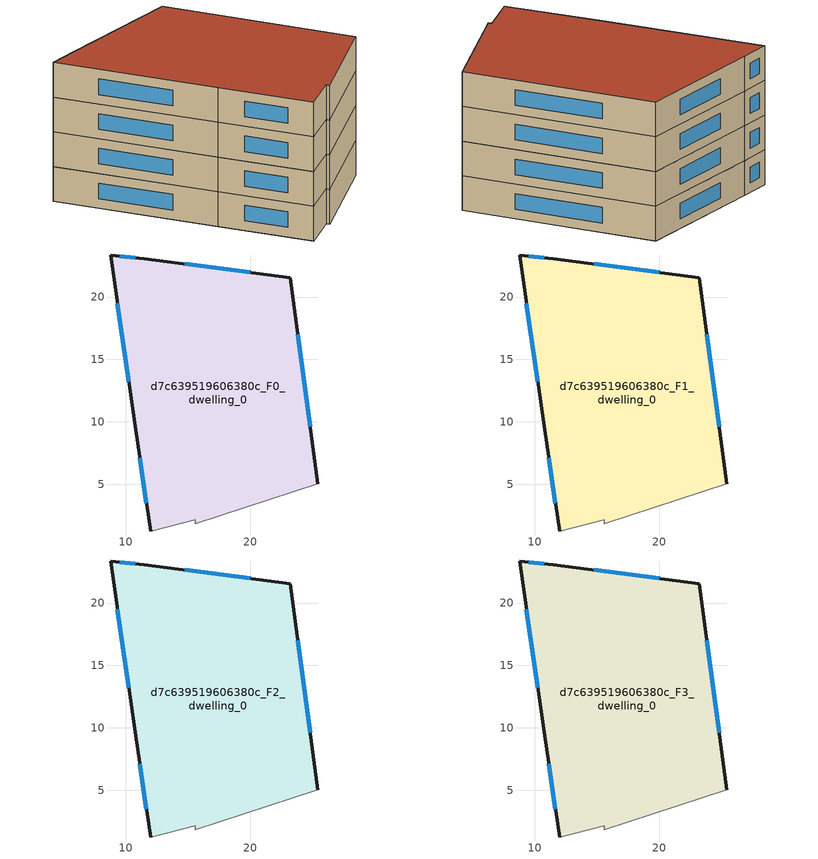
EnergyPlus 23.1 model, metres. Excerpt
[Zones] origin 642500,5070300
d7c639519606380c_F0_dwelling_0
 floor ground (EU_floor_Construction): 25.41,5.05 23.21,21.56 11.51,23.07 8.8,23.37 10.8,9.36 12,1.25 15.6,2.15 15.6,1.85 z0
 wall outside (EU_wall_Construction): 12,1.25 10.8,9.36 8.8,23.37 11.51,23.07 23.21,21.56 25.41,5.05 z0:3
 wall adiabatic (EU_wall_Construction): 25.41,5.05 15.6,1.85 15.6,2.15 12,1.25 z0:3
 window (EU_Window_Construction): 11.67,3.48 11.13,7.13 / 10.25,13.21 9.35,19.51 / 9.55,23.29 10.76,23.15 / 14.73,22.65 19.99,21.98 / 23.82,17.02 24.81,9.6 z0.83:2.17
d7c639519606380c_F1_dwelling_0
 floor to d7c639519606380c_F0_dwelling_0 (EU_floor_Construction): 25.41,5.05 23.21,21.56 11.51,23.07 8.8,23.37 10.8,9.36 12,1.25 15.6,2.15 15.6,1.85 z3
 wall outside (EU_wall_Construction): 12,1.25 10.8,9.36 8.8,23.37 11.51,23.07 23.21,21.56 25.41,5.05 z3:6
 wall adiabatic (EU_wall_Construction): 25.41,5.05 15.6,1.85 15.6,2.15 12,1.25 z3:6
 window (EU_Window_Construction): 11.67,3.48 11.13,7.13 / 10.25,13.21 9.35,19.51 / 9.55,23.29 10.76,23.15 / 14.73,22.65 19.99,21.98 / 23.82,17.02 24.81,9.6 z3.83:5.17
d7c639519606380c_F2_dwelling_0
 floor to d7c639519606380c_F1_dwelling_0 (EU_floor_Construction): 25.41,5.05 23.21,21.56 11.51,23.07 8.8,23.37 10.8,9.36 12,1.25 15.6,2.15 15.6,1.85 z6
 wall outside (EU_wall_Construction): 12,1.25 10.8,9.36 8.8,23.37 11.51,23.07 23.21,21.56 25.41,5.05 z6:9
 wall adiabatic (EU_wall_Construction): 25.41,5.05 15.6,1.85 15.6,2.15 12,1.25 z6:9
 window (EU_Window_Construction): 11.67,3.48 11.13,7.13 / 10.25,13.21 9.35,19.51 / 9.55,23.29 10.76,23.15 / 14.73,22.65 19.99,21.98 / 23.82,17.02 24.81,9.6 z6.83:8.17
d7c639519606380c_F3_dwelling_0
 floor to d7c639519606380c_F2_dwelling_0 (EU_floor_Construction): 25.41,5.05 23.21,21.56 11.51,23.07 8.8,23.37 10.8,9.36 12,1.25 15.6,2.15 15.6,1.85 z9
 wall outside (EU_wall_Construction): 12,1.25 10.8,9.36 8.8,23.37 11.51,23.07 23.21,21.56 25.41,5.05 z9:12
 wall adiabatic (EU_wall_Construction): 25.41,5.05 15.6,1.85 15.6,2.15 12,1.25 z9:12
 window (EU_Window_Construction): 11.67,3.48 11.13,7.13 / 10.25,13.21 9.35,19.51 / 9.55,23.29 10.76,23.15 / 14.73,22.65 19.99,21.98 / 23.82,17.02 24.81,9.6 z9.83:11.17
 roof outside (EU_roof_Construction): 23.21,21.56 25.41,5.05 15.6,1.85 15.6,2.15 12,1.25 10.8,9.36 8.8,23.37 11.51,23.07 z12
[Building]
EU S2 Campaign: North Axis=0; Terrain=City; Solar Distribution=FullExterior
[Site:Location]
Lyon-Bron: Latitude=45.75; Longitude=5; Time Zone=1; Elevation=198
[SizingPeriod:WeatherFileDays]
AnnualSizingPeriod: Begin Month=1; Begin Day of Month=1; End Month=12; End Day of Month=31; Day of Week for Start Day=Monday; Use Weather File Daylight Saving Period=No; Use Weather File Rain and Snow Indicators=No
[MATERIAL]
EU_InternalMass_Material: Roughness=MediumRough; Thickness=0.1; Conductivity=1; Density=1800; Specific Heat=900; Thermal Absorptance=0.9; Solar Absorptance=0.7; Visible Absorptance=0.7
[MATERIAL:NOMASS] Roughness=MediumRough; Thermal Absorptance=0.9; Solar Absorptance=0.7; Visible Absorptance=0.7
Name | Thermal Resistance
EU_wall_NoMass | 0.87146
EU_roof_NoMass | 0.842276
EU_floor_NoMass | 0.496999
[WINDOWMATERIAL:SIMPLEGLAZINGSYSTEM]
EU_Window_SimpleGlazing: UFactor=2.2525; Solar Heat Gain Coefficient=0.76; Visible Transmittance=0.76
[CONSTRUCTION]
EU_wall_Construction: EU_wall_NoMass
EU_roof_Construction: EU_roof_NoMass
EU_floor_Construction: EU_floor_NoMass
EU_InternalMass_Construction: EU_InternalMass_Material
EU_Window_Construction: EU_Window_SimpleGlazing
[ZONE] Type=1; Multiplier=1; Ceiling Height=autocalculate; Floor Area=autocalculate; Part of Total Floor Area=Yes
Name | Volume
d7c639519606380c_F0_dwelling_0 | 822.623
d7c639519606380c_F1_dwelling_0; d7c639519606380c_F2_dwelling_0 | 822.624
d7c639519606380c_F3_dwelling_0 | 2467.87
[INTERNALMASS] Construction=EU_InternalMass_Construction; Surface Area=274.208
Name | Zone or ZoneList
d7c639519606380c_F0_dwelling_0_EU_InternalMass | d7c639519606380c_F0_dwelling_0
d7c639519606380c_F1_dwelling_0_EU_InternalMass | d7c639519606380c_F1_dwelling_0
d7c639519606380c_F2_dwelling_0_EU_InternalMass | d7c639519606380c_F2_dwelling_0
d7c639519606380c_F3_dwelling_0_EU_InternalMass | d7c639519606380c_F3_dwelling_0
[OTHEREQUIPMENT] Fuel Type=Electricity; Design Level Calculation Method=Watts/Area; Power per Zone Floor Area=1; Fraction Latent=0; Fraction Radiant=0; Fraction Lost=0; Carbon Dioxide Generation Rate=0; EndUse Subcategory=EU_Step8_InternalGains
Name | Zone or ZoneList or Space or SpaceList | Schedule
EU_Step8_InternalGain_d7c639519606380c_F0_dwelling_0_f000 | d7c639519606380c_F0_dwelling_0 | EU_Step8_GainSchedule_d7c639519606380c_F0_dwelling_0_f000
EU_Step8_InternalGain_d7c639519606380c_F1_dwelling_0_f000 | d7c639519606380c_F1_dwelling_0 | EU_Step8_GainSchedule_d7c639519606380c_F1_dwelling_0_f000
EU_Step8_InternalGain_d7c639519606380c_F2_dwelling_0_f000 | d7c639519606380c_F2_dwelling_0 | EU_Step8_GainSchedule_d7c639519606380c_F2_dwelling_0_f000
EU_Step8_InternalGain_d7c639519606380c_F3_dwelling_0_f000 | d7c639519606380c_F3_dwelling_0 | EU_Step8_GainSchedule_d7c639519606380c_F3_dwelling_0_f000
[ZONEVENTILATION:DESIGNFLOWRATE] Schedule=EU_AlwaysOn; Design Flow Rate Calculation Method=AirChanges/Hour; Air Changes per Hour=0.425; Ventilation Type=Natural; Fan Pressure Rise=0; Fan Total Efficiency=1; Constant Term Coefficient=1; Temperature Term Coefficient=0; Velocity Term Coefficient=0; Velocity Squared Term Coefficient=0; Minimum Indoor Temperature=-100; Maximum Indoor Temperature=100; Delta Temperature=-100; Minimum Outdoor Temperature=-100; Maximum Outdoor Temperature=100; Maximum Wind Speed=40
Name | Zone or ZoneList or Space or SpaceList
EU_ConstantAir_d7c639519606380c_F0_dwelling_0 | d7c639519606380c_F0_dwelling_0
EU_ConstantAir_d7c639519606380c_F1_dwelling_0 | d7c639519606380c_F1_dwelling_0
EU_ConstantAir_d7c639519606380c_F2_dwelling_0 | d7c639519606380c_F2_dwelling_0
EU_ConstantAir_d7c639519606380c_F3_dwelling_0 | d7c639519606380c_F3_dwelling_0
[HVACTEMPLATE:THERMOSTAT] Constant Heating Setpoint=20; Constant Cooling Setpoint=50
EU_HeatOnly_d7c639519606380c_F0_dwelling_0; EU_HeatOnly_d7c639519606380c_F1_dwelling_0; EU_HeatOnly_d7c639519606380c_F2_dwelling_0; EU_HeatOnly_d7c639519606380c_F3_dwelling_0
[HVACTEMPLATE:ZONE:IDEALLOADSAIRSYSTEM] System Availability Schedule=EU_AlwaysOn; Maximum Heating Supply Air Temperature=50; Minimum Cooling Supply Air Temperature=13; Maximum Heating Supply Air Humidity Ratio=0.0156; Minimum Cooling Supply Air Humidity Ratio=0.0077; Heating Limit=NoLimit; Cooling Limit=NoLimit; Heating Availability Schedule=EU_AlwaysOn; Cooling Availability Schedule=EU_CoolingOff; Dehumidification Control Type=ConstantSensibleHeatRatio; Cooling Sensible Heat Ratio=0.7; Dehumidification Setpoint=60; Humidification Control Type=None; Humidification Setpoint=30; Outdoor Air Method=None; Outdoor Air Flow Rate per Person=0.00944; Outdoor Air Flow Rate per Zone Floor Area=0; Outdoor Air Flow Rate per Zone=0; Demand Controlled Ventilation Type=None; Outdoor Air Economizer Type=NoEconomizer; Heat Recovery Type=None; Sensible Heat Recovery Effectiveness=0.7; Latent Heat Recovery Effectiveness=0.65
Name | Template Thermostat
d7c639519606380c_F0_dwelling_0 | EU_HeatOnly_d7c639519606380c_F0_dwelling_0
d7c639519606380c_F1_dwelling_0 | EU_HeatOnly_d7c639519606380c_F1_dwelling_0
d7c639519606380c_F2_dwelling_0 | EU_HeatOnly_d7c639519606380c_F2_dwelling_0
d7c639519606380c_F3_dwelling_0 | EU_HeatOnly_d7c639519606380c_F3_dwelling_0
[SIZING:ZONE] Zone Cooling Design Supply Air Temperature Input Method=SupplyAirTemperature; Zone Cooling Design Supply Air Temperature=13; Zone Heating Design Supply Air Temperature Input Method=SupplyAirTemperature; Zone Heating Design Supply Air Temperature=50; Zone Cooling Design Supply Air Humidity Ratio=0.008; Zone Heating Design Supply Air Humidity Ratio=0.008; Cooling Design Air Flow Method=DesignDay; Cooling Design Air Flow Rate=0; Cooling Minimum Air Flow per Zone Floor Area=0.000762; Cooling Minimum Air Flow=0; Cooling Minimum Air Flow Fraction=0.2; Heating Design Air Flow Method=DesignDay; Heating Design Air Flow Rate=0; Heating Maximum Air Flow per Zone Floor Area=0.002032; Heating Maximum Air Flow=0.141576; Heating Maximum Air Flow Fraction=0.3; Account for Dedicated Outdoor Air System=No; Dedicated Outdoor Air System Control Strategy=NeutralSupplyAir; Dedicated Outdoor Air Low Setpoint Temperature for Design=autosize; Dedicated Outdoor Air High Setpoint Temperature for Design=autosize; Zone Load Sizing Method=Sensible Load Only No Latent Load; Zone Latent Cooling Design Supply Air Humidity Ratio Input Method=HumidityRatioDifference; Zone Cooling Design Supply Air Humidity Ratio Difference=0.005; Zone Latent Heating Design Supply Air Humidity Ratio Input Method=HumidityRatioDifference; Zone Humidification Design Supply Air Humidity Ratio Difference=0.005
d7c639519606380c_F0_dwelling_0; d7c639519606380c_F1_dwelling_0; d7c639519606380c_F2_dwelling_0; d7c639519606380c_F3_dwelling_0
[SCHEDULE:CONSTANT]
Name | Hourly Value
EU_AlwaysOn | 1
EU_CoolingOff | 0
[SCHEDULE:FILE] Column Number=1; Rows to Skip at Top=0; Number of Hours of Data=8760; Column Separator=Comma; Interpolate to Timestep=No; Minutes per Item=60; Adjust Schedule for Daylight Savings=Yes
Name | File
EU_Step8_GainSchedule_d7c639519606380c_F0_dwelling_0_f000 | ../../schedules/d7c639519606380c/d7c639519606380c_F0_dwelling_0_f000_gain.csv
EU_Step8_GainSchedule_d7c639519606380c_F1_dwelling_0_f000 | ../../schedules/d7c639519606380c/d7c639519606380c_F1_dwelling_0_f000_gain.csv
EU_Step8_GainSchedule_d7c639519606380c_F2_dwelling_0_f000 | ../../schedules/d7c639519606380c/d7c639519606380c_F2_dwelling_0_f000_gain.csv
EU_Step8_GainSchedule_d7c639519606380c_F3_dwelling_0_f000 | ../../schedules/d7c639519606380c/d7c639519606380c_F3_dwelling_0_f000_gain.csv
